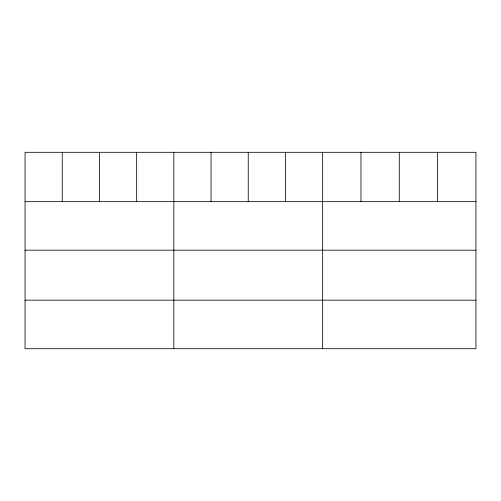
<?xml version="1.0" encoding="UTF-8"?>
<svg xmlns="http://www.w3.org/2000/svg" width="501" height="501" viewBox="0 0 501 501"><rect width="100%" height="100%" fill="white"/><g stroke="black" fill="none" stroke-linecap="round" stroke-linejoin="round"><path stroke-width="0.75" d="M475.95 250.181L475.95 152.304L25.05 152.304L25.05 348.696L475.95 348.696L475.95 250.181L25.05 250.181M25.05 201.659L475.95 201.659M25.05 300.174L475.95 300.174M437.623 152.304L437.623 201.659M399.297 152.304L399.297 201.659M360.97 152.304L360.97 201.659M322.644 152.304L322.644 348.696M285.445 152.304L285.445 201.659M248.245 152.304L248.245 201.659M211.046 152.304L211.046 201.659M173.847 152.304L173.847 348.696M136.648 152.304L136.648 201.659M99.449 152.304L99.449 201.659M62.249 152.304L62.249 201.659"/></g></svg>
